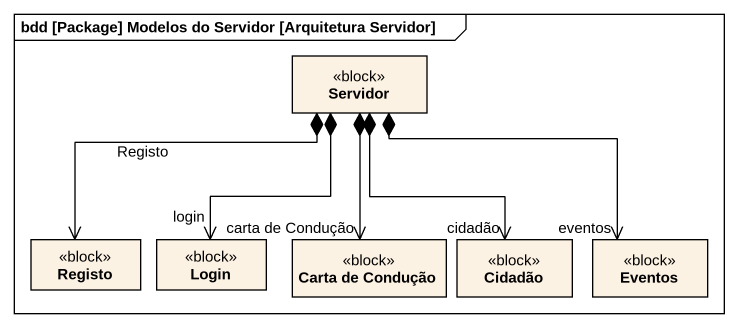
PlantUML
@startuml
mainframe bdd [Package] Modelos do Servidor [Arquitetura Servidor]
hide circle
hide empty members
class Servidor <<block>>
class Registo <<block>>
class Login <<block>>
class "Carta de Condução" as Carta_de_Condução <<block>>
class Cidadão <<block>>
class Eventos <<block>>
Servidor *--> "Registo" Registo
Servidor *--> "login" Login
Servidor *--> "carta de Condução" Carta_de_Condução
Servidor *--> "cidadão" Cidadão
Servidor *--> "eventos" Eventos
@enduml
